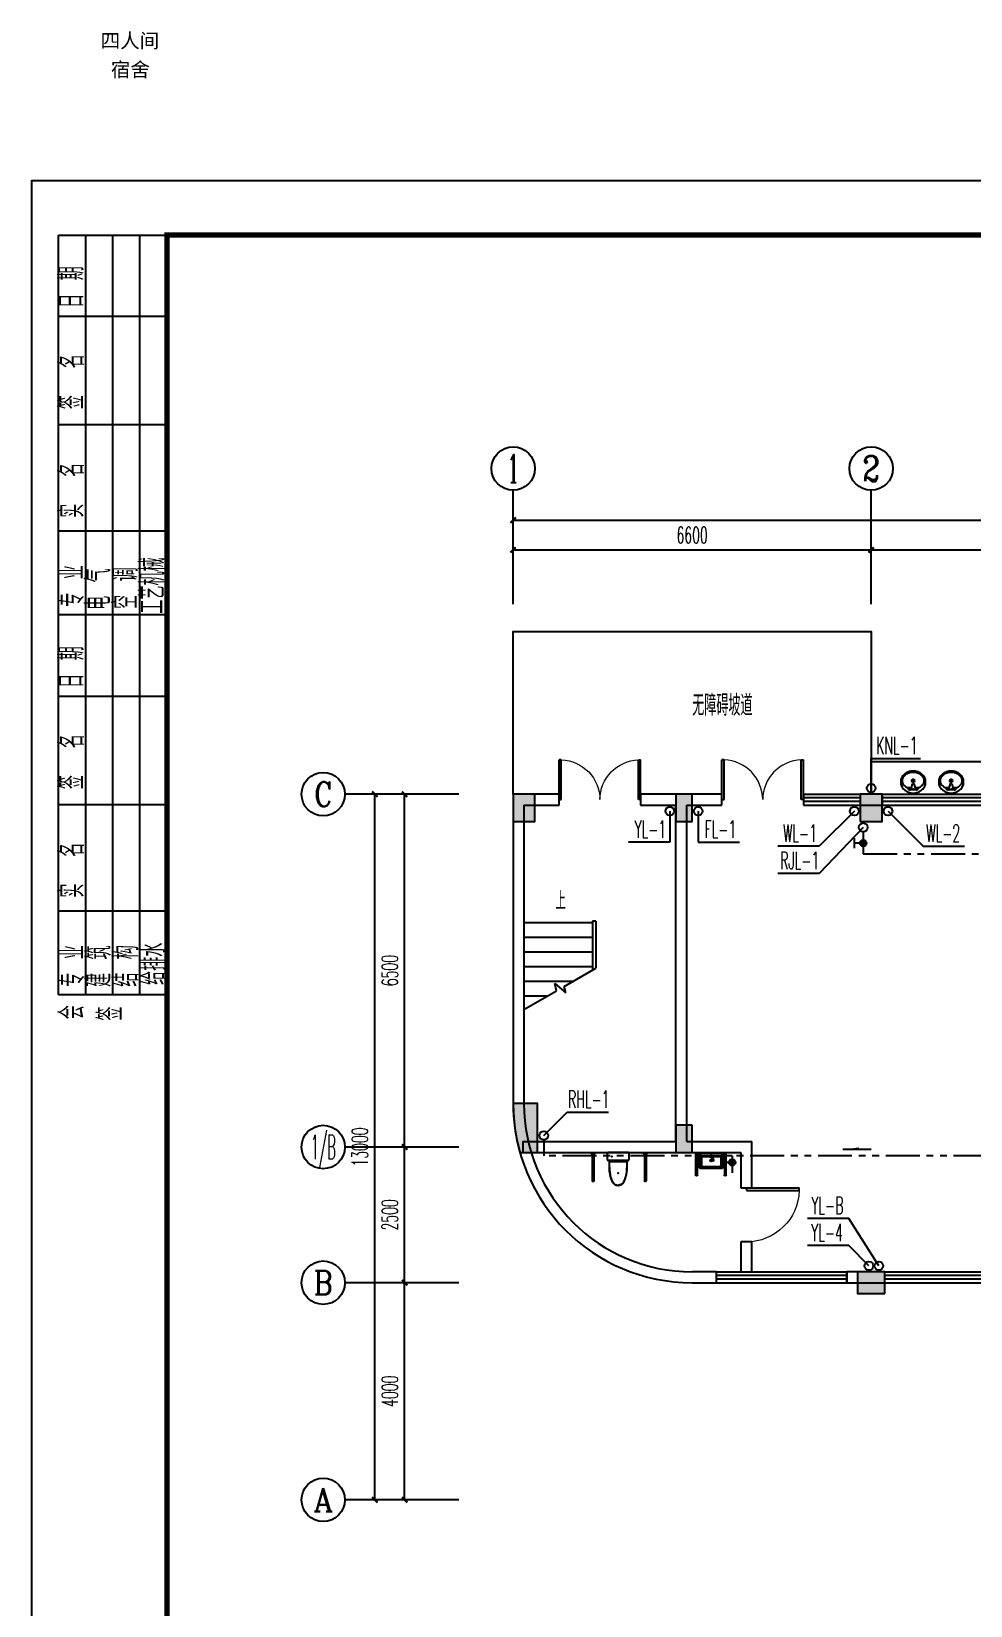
# Model space of a CAD drawing. Extents: x -1254782 to -617813, y -619975 to -323764.
# Drawn here: x -862996 to -845684, y -363878 to -334878 of the extents above; entities that cross this region are included whole.
import ezdxf
from ezdxf.enums import TextEntityAlignment as Align

# ---------------------------------------------------------------- set-up
doc = ezdxf.new("R2010")
doc.units = 0
doc.header["$LTSCALE"] = 1000
doc.header["$MEASUREMENT"] = 0
for name, pattern in [('CENTER', [2, 1.25, -0.25, 0.25, -0.25]), ('DASH', [0.35, 0.25, -0.1]), ('PHANTOM2', [1.25, 0.625, -0.125, 0.125, -0.125, 0.125, -0.125])]:
    doc.linetypes.add(name, pattern=pattern)
for name, color, linetype in [('4', 4, 'Continuous'), ('9', 9, 'Continuous'), ('A_EQPM_TACC(洁具)', 8, 'Continuous'), ('A_HDWR(配件)', 1, 'Continuous'), ('AXIS', 3, 'Continuous'), ('AXIS_TEXT', 7, 'Continuous'), ('DIM_SYMB', 3, 'Continuous'), ('K+T', 252, 'Continuous'), ('PIPE-给水', 1, 'Continuous'), ('PUB_TEXT', 7, 'Continuous'), ('PUB_TITLE', 4, 'Continuous'), ('STAIR', 2, 'Continuous'), ('TWT_LEAD', 3, 'Continuous'), ('TWT_SYMB', 3, 'Continuous'), ('VALVE_给水', 7, 'Continuous'), ('VPIPE-废水', 5, 'DASH'), ('VPIPE-污水', 5, 'DASH'), ('VPIPE-给水', 1, 'Continuous'), ('VPIPE-雨水', 222, 'DASH'), ('WALL', 7, 'Continuous'), ('WINDOW', 4, 'Continuous'), ('框', 130, 'Continuous')]:
    doc.layers.add(name, color=color, linetype=linetype)
doc.styles.add('_TCH_AXIS', font='COMPLEX', dxfattribs={"bigfont": 'GBCBIG'})
doc.styles.add('_TCH_DIM', font='SIMPLEX.shx', dxfattribs={"width": 0.8, "bigfont": 'GBCBIG.shx'})
doc.styles.add('_TCH_DIM_T3', font='SIMPLEX.shx', dxfattribs={"width": 0.564706, "bigfont": 'GBCBIG.shx'})
doc.styles.add('COMPLEX', font='COMPLEX')
doc.styles.add('图框', font='simsun_0.shx')
doc.styles.add('天正', font='SIMPLEX.shx', dxfattribs={"width": 0.7, "bigfont": 'HZTXT.shx'})
doc.dimstyles.new('_TCH_ARCH&&100', dxfattribs={"dimtxt": 297.5, "dimasz": 100, "dimexe": 250, "dimexo": 300, "dimgap": 126.25, "dimtad": 1, "dimdec": 0, "dimzin": 0, "dimdsep": 46, "dimtxsty": '_TCH_DIM_T3', "dimblk": 'ARCHTICK', "dimcen": 0.09, "dimclrt": 7, "dimazin": 2, "dimtfac": 1, "dimtdec": 0, "dimtix": 1, "dimtmove": 2, "dimatfit": 3, "dimfxl": 1, "dimtolj": 1, "dimtzin": 0, "dimarcsym": 0})

# ---------------------------------------------------------------- blocks, each defined once
blk = doc.blocks.new('A$C66D56BDA')
at = {"layer": '9'}
for points in [[(0, 100), (400, 100), (400, 600), (0, 600)], [(3300, 600), (3000, 600), (3000, 100), (3300, 100)], [(6400, 100), (6800, 100), (6800, 600), (6400, 600)], [(13400, 100), (13800, 100), (13800, 600), (13400, 600)], [(20400, 100), (20800, 100), (20800, 600), (20400, 600)], [(27400, 100), (27800, 100), (27800, 600), (27400, 600)], [(30300, 100), (30700, 100), (30700, 600), (30300, 600)], [(3300, -5500), (3000, -5500), (3000, -6000), (3300, -6000)], [(27850, -6000), (27850, -5700), (27350, -5700), (27350, -6000)], [(30700, -6000), (30700, -5700), (30200, -5700), (30200, -6000)], [(27850, -8400), (27850, -8050), (27350, -8050), (27350, -8400)], [(30700, -8400), (30700, -8050), (30200, -8050), (30200, -8400)], [(6850, -8600), (6850, -8200), (6350, -8200), (6350, -8600)], [(13850, -8600), (13850, -8200), (13350, -8200), (13350, -8600)], [(20850, -8600), (20850, -8200), (20350, -8200), (20350, -8600)]]:
    blk.add_hatch(color=256, dxfattribs=at).paths.add_polyline_path(points)
h = blk.add_hatch(color=256, dxfattribs=at)
edge = h.paths.add_edge_path()
edge.add_line((125, -6000), (448, -6000))
edge.add_line((448, -6000), (448, -5100))
edge.add_line((448, -5100), (0, -5100))
edge.add_arc((3300, -5100), 3300, 180, 195.8266)
at = {"layer": 'WALL'}
for points in [[(0, 100), (400, 100), (400, 600), (0, 600)], [(3300, 600), (3000, 600), (3000, 100), (3300, 100)], [(6400, 100), (6800, 100), (6800, 600), (6400, 600)], [(13400, 100), (13800, 100), (13800, 600), (13400, 600)], [(20400, 100), (20800, 100), (20800, 600), (20400, 600)], [(27400, 100), (27800, 100), (27800, 600), (27400, 600)], [(30300, 100), (30700, 100), (30700, 600), (30300, 600)], [(3300, -5500), (3000, -5500), (3000, -6000), (3300, -6000)], [(27850, -6000), (27850, -5700), (27350, -5700), (27350, -6000)], [(30700, -6000), (30700, -5700), (30200, -5700), (30200, -6000)], [(27850, -8400), (27850, -8050), (27350, -8050), (27350, -8400)], [(30700, -8400), (30700, -8050), (30200, -8050), (30200, -8400)], [(6850, -8600), (6850, -8200), (6350, -8200), (6350, -8600)], [(13850, -8600), (13850, -8200), (13350, -8200), (13350, -8600)], [(20850, -8600), (20850, -8200), (20350, -8200), (20350, -8600)]]:
    blk.add_lwpolyline(points, close=True, dxfattribs=at)
blk.add_lwpolyline([(125, -6000), (448, -6000), (448, -5100), (0, -5100, 0.069167), (125, -6000, -0.123047)], format="xyb", dxfattribs=at)
blk = doc.blocks.new('$lvtry$00000208')
at = {"color": 0, "ltscale": 100}
for p, q in [((200, -165, 0), (-200, -165, 0)), ((185, -192, 0), (-185, -192, 0))]:
    blk.add_line(p, q, dxfattribs=at)
at = {"elevation": 0}
blk.add_lwpolyline([(186, -199, -0.296302), (200, -165, 0.414214), (225, -140), (225, -25, 0.414214), (200, 0), (-200, 0, 0.414214), (-225, -25), (-225, -140, 0.413282), (-200, -165, -0.238932), (-185, -192), (-186, -208), (-186, -232), (-185, -282), (-184, -322), (-182, -348), (-180, -374), (-176, -409), (-172, -439), (-168, -459), (-163, -482), (-147, -538), (-129, -583, 0.10752), (-88, -643, 0.100512), (-43, -668), (0, -680), (35, -671), (67, -658), (94, -637), (115, -610), (132, -576), (145, -543), (159, -496), (177, -405), (179, -383), (182, -346), (185, -285)], format="xyb", close=True, dxfattribs=at)
blk.add_lwpolyline([(186, -202), (186, -199)], dxfattribs=at)
at = {"color": 0, "ltscale": 100}
for points in [[(-181, -191, 0), (-181, -230, 0), (-181, -261, 0), (-179, -322, 0), (-177, -353, 0), (-171, -414, 0), (-166, -444, 0), (-156, -490, 0), (-152, -505, 0), (-145, -528, 0), (-143, -535, 0), (-139, -546, 0), (-137, -550, 0), (-135, -558, 0), (-133, -562, 0), (-129, -573, 0), (-125, -580, 0), (-118, -594, 0), (-115, -601, 0), (-106, -614, 0), (-102, -620, 0), (-93, -632, 0), (-87, -637, 0), (-79, -644, 0), (-76, -646, 0), (-71, -650, 0), (-67, -652, 0), (-61, -655, 0), (-58, -657, 0), (-51, -660, 0), (-48, -661, 0), (-37, -665, 0), (-30, -667, 0), (-14, -671, 0), (-7, -673, 0), (1, -675, 0)], [(181, -191, 0), (181, -230, 0), (181, -261, 0), (179, -322, 0), (177, -353, 0), (171, -414, 0), (166, -444, 0), (156, -490, 0), (152, -505, 0), (145, -528, 0), (143, -535, 0), (139, -546, 0), (137, -550, 0), (135, -558, 0), (133, -562, 0), (129, -573, 0), (125, -580, 0), (118, -594, 0), (115, -601, 0), (106, -614, 0), (102, -620, 0), (93, -632, 0), (87, -637, 0), (79, -644, 0), (76, -646, 0), (71, -650, 0), (67, -652, 0), (61, -655, 0), (58, -657, 0), (51, -660, 0), (48, -661, 0), (37, -665, 0), (30, -667, 0), (14, -671, 0), (7, -673, 0), (-1, -675, 0)]]:
    blk.add_open_spline(points, degree=3, knots=[0, 0, 0, 0, 92.762674, 92.762674, 185.525347, 185.525347, 278.288021, 278.288021, 324.669358, 324.669358, 347.860026, 347.860026, 359.45536, 359.45536, 371.050694, 371.050694, 394.241363, 394.241363, 417.432031, 417.432031, 440.6227, 440.6227, 463.813368, 463.813368, 475.408702, 475.408702, 487.004036, 487.004036, 498.599371, 498.599371, 510.194705, 510.194705, 533.385373, 533.385373, 556.576042, 556.576042, 556.576042, 556.576042], dxfattribs=at)
at = {"color": 0}
for p in [(-129, -83, 0), (-1, -421, 0)]:
    blk.add_point(p, dxfattribs=at)
blk = doc.blocks.new('A$C28C46A41')
at = {"layer": 'A_EQPM_TACC(洁具)'}
for p, q in [((17, -25), (523, -25)), ((17, -55), (523, -55)), ((17, -988), (523, -988)), ((17, -1018), (523, -1018))]:
    blk.add_line(p, q, dxfattribs=at)
for points in [[(0, -8), (17, -8), (17, -72), (0, -72)], [(0, -970), (17, -970), (17, -1035), (0, -1035)]]:
    blk.add_lwpolyline(points, dxfattribs=at)
for centre in [(523, -40), (523, -1003)]:
    blk.add_arc(centre, 15, 270, 90.0004, dxfattribs=at)
at = {"layer": 'A_EQPM_TACC(洁具)', "xscale": -0.9000000000000001, "yscale": 0.9000000000000001, "zscale": 0.9000000000000005, "rotation": 90}
blk.add_blockref('$lvtry$00000208', (0, -502, 0), dxfattribs=at)
blk = doc.blocks.new('wsac')
at = {"layer": 'A_EQPM_TACC(洁具)'}
for p, q in [((3654750, 3565872), (3654750, 3565719)), ((3654908, 3565888), (3654767, 3565888)), ((3654915, 3565916), (3654905, 3565877)), ((3654917, 3565874), (3654905, 3565877)), ((3654915, 3565916), (3654928, 3565912)), ((3654928, 3565912), (3654917, 3565874)), ((3654930, 3565888), (3654921, 3565888)), ((3654926, 3565900), (3654962, 3565806)), ((3654938, 3565905), (3654975, 3565811)), ((3655091, 3565888), (3654945, 3565888)), ((3655107, 3565872), (3655107, 3565719)), ((3655091, 3565703), (3654767, 3565703)), ((3654975, 3565811), (3654962, 3565806))]:
    blk.add_line(p, q, dxfattribs=at)
for points in [[(3654731, 3565968), (3655125, 3565968, -0.414214), (3655141, 3565952), (3655141, 3565688, -0.414214), (3655125, 3565672), (3654731, 3565672, -0.414214), (3654715, 3565688), (3654715, 3565952, -0.414214)], [(3654730, 3565701), (3654730, 3565939, -0.414214), (3654747, 3565955), (3655111, 3565955, -0.414214), (3655127, 3565939), (3655127, 3565701, -0.414214), (3655111, 3565685), (3654747, 3565685, -0.414214)]]:
    blk.add_lwpolyline(points, format="xyb", close=True, dxfattribs=at)
for radius in [19.6, 15.6]:
    blk.add_circle((3654929, 3565819), radius, dxfattribs=at)
for centre, radius, start, end in [((3654767, 3565872), 16.4, 90, 180), ((3654928, 3565912), 12.9, 254.4287, 164.4287), ((3655091, 3565872), 16.4, 0, 90), ((3654767, 3565719), 16.4, 180, 270), ((3655091, 3565719), 16.4, 270, 0)]:
    blk.add_arc(centre, radius, start, end, dxfattribs=at)
for p in [(3654928, 3565912), (3654929, 3565819)]:
    blk.add_point(p, dxfattribs=at)
blk = doc.blocks.new('A$C4E285741')
at = {"layer": 'A_EQPM_TACC(洁具)'}
for points in [[(0, 837), (414, 837)], [(414, 803), (0, 803)], [(0, 307), (414, 307)], [(414, 274), (0, 274)]]:
    blk.add_lwpolyline(points, dxfattribs=at)
for centre in [(413, 820), (413, 291)]:
    blk.add_arc(centre, 16.7, 271.7291, 88.2709, dxfattribs=at)
at = {"layer": 'A_HDWR(配件)', "xscale": -1, "rotation": 90}
blk.add_blockref('wsac', (3565968, 3655479), dxfattribs=at)
blk = doc.blocks.new('$DorLib2D$00000002')
for p, q in [((-0.5, 0), (-0.5, 0.4875)), ((-0.475, 0.4875), (-0.5, 0.4875)), ((-0.475, 0), (-0.475, 0.4875)), ((0.475, 0), (0.475, 0.4875)), ((0.475, 0.4875), (0.5, 0.4875)), ((0.5, 0), (0.5, 0.4875)), ((-0.5, 0), (-0.475, 0)), ((0.5, 0), (0.475, 0))]:
    blk.add_line(p, q)
at = {"lineweight": 13}
for centre, start, end in [((-0.4875, 0), 0, 88.53072), ((0.4875, 0), 91.46928, 180)]:
    blk.add_arc(centre, 0.4875, start, end, dxfattribs=at)
blk = doc.blocks.new('$TCHSYS$WIN2D')
for p, q in [((-0.5, 0.5), (0.5, 0.5)), ((-0.5, 0.5), (-0.5, -0.5)), ((0.5, 0.5), (0.5, -0.5)), ((0.5, 0.1667), (-0.5, 0.1667)), ((0.5, -0.1667), (-0.5, -0.1667)), ((-0.5, -0.5), (0.5, -0.5))]:
    blk.add_line(p, q)
blk = doc.blocks.new('_ArchTick')
at = {"color": 0, "linetype": 'ByBlock', "const_width": 0.4}
blk.add_lwpolyline([(-0.5, -0.5), (0.5, 0.5)], dxfattribs=at)
blk = doc.blocks.new('*D270')
at = {"layer": 'AXIS', "color": 0, "lineweight": -2, "transparency": 16777216}
for p, q in [((3900, 22200), (3900, 23700)), ((34600, 22200), (34600, 23700)), ((3900, 23450), (34600, 23450))]:
    blk.add_line(p, q, dxfattribs=at)
at = {"layer": 'Defpoints', "color": 0, "transparency": 16777216}
for p in [(34600, 23450), (3900, 21900), (34600, 21900)]:
    blk.add_point(p, dxfattribs=at)
at = {"layer": 'AXIS', "color": 0, "lineweight": -2, "transparency": 16777216, "xscale": 100, "yscale": 100, "zscale": 100, "rotation": 180}
blk.add_blockref('_ArchTick', (3900, 23450), dxfattribs=at)
at = {"layer": 'AXIS', "color": 0, "lineweight": -2, "transparency": 16777216, "xscale": 100, "yscale": 100, "zscale": 100}
blk.add_blockref('_ArchTick', (34600, 23450), dxfattribs=at)
at = {"layer": 'AXIS', "color": 7, "transparency": 16777216, "insert": (19250, 23725), "char_height": 297.5, "attachment_point": 5, "style": '_TCH_DIM_T3'}
blk.add_mtext('\\A1;30700', dxfattribs=at)
blk = doc.blocks.new('*D271')
at = {"layer": 'AXIS', "color": 0, "lineweight": -2, "transparency": 16777216}
for p, q in [((3900, 22200), (3900, 23150)), ((10500, 22200), (10500, 23150)), ((3900, 22900), (10500, 22900))]:
    blk.add_line(p, q, dxfattribs=at)
at = {"layer": 'Defpoints', "color": 0, "transparency": 16777216}
for p in [(10500, 22900), (3900, 21900), (10500, 21900)]:
    blk.add_point(p, dxfattribs=at)
at = {"layer": 'AXIS', "color": 0, "lineweight": -2, "transparency": 16777216, "xscale": 100, "yscale": 100, "zscale": 100, "rotation": 180}
blk.add_blockref('_ArchTick', (3900, 22900), dxfattribs=at)
at = {"layer": 'AXIS', "color": 0, "lineweight": -2, "transparency": 16777216, "xscale": 100, "yscale": 100, "zscale": 100}
blk.add_blockref('_ArchTick', (10500, 22900), dxfattribs=at)
at = {"layer": 'AXIS', "color": 7, "transparency": 16777216, "insert": (7200, 23175), "char_height": 297.5, "attachment_point": 5, "style": '_TCH_DIM_T3'}
blk.add_mtext('\\A1;6600', dxfattribs=at)
blk = doc.blocks.new('*D272')
at = {"layer": 'AXIS', "color": 0, "lineweight": -2, "transparency": 16777216}
for p, q in [((10500, 22200), (10500, 23150)), ((17500, 22200), (17500, 23150)), ((10500, 22900), (17500, 22900))]:
    blk.add_line(p, q, dxfattribs=at)
at = {"layer": 'Defpoints', "color": 0, "transparency": 16777216}
for p in [(17500, 22900), (10500, 21900), (17500, 21900)]:
    blk.add_point(p, dxfattribs=at)
at = {"layer": 'AXIS', "color": 0, "lineweight": -2, "transparency": 16777216, "xscale": 100, "yscale": 100, "zscale": 100, "rotation": 180}
blk.add_blockref('_ArchTick', (10500, 22900), dxfattribs=at)
at = {"layer": 'AXIS', "color": 0, "lineweight": -2, "transparency": 16777216, "xscale": 100, "yscale": 100, "zscale": 100}
blk.add_blockref('_ArchTick', (17500, 22900), dxfattribs=at)
at = {"layer": 'AXIS', "color": 7, "transparency": 16777216, "insert": (14000, 23175), "char_height": 297.5, "attachment_point": 5, "style": '_TCH_DIM_T3'}
blk.add_mtext('\\A1;7000', dxfattribs=at)
blk = doc.blocks.new('_AXISO')
blk.add_circle((0, 0), 0.5)
at = {"layer": 'AXIS_TEXT', "style": 'COMPLEX', "width": 1.041667}
blk.add_attdef('A', text='', height=0.56, dxfattribs=at).set_placement((-0.25, -0.28), (0.25, -0.28), align=Align.FIT)
blk = doc.blocks.new('*D276')
at = {"layer": 'AXIS', "color": 0, "lineweight": -2, "transparency": 16777216}
for p, q in [((2600, 18400), (1100, 18400)), ((1350, 5400), (1350, 18400)), ((2600, 5400), (1100, 5400))]:
    blk.add_line(p, q, dxfattribs=at)
at = {"layer": 'Defpoints', "color": 0, "transparency": 16777216}
for p in [(1350, 18400), (2900, 18400), (2900, 5400)]:
    blk.add_point(p, dxfattribs=at)
at = {"layer": 'AXIS', "color": 0, "lineweight": -2, "transparency": 16777216, "xscale": 100, "yscale": 100, "zscale": 100}
for p, rotation in [((1350, 18400), 90), ((1350, 5400), 270)]:
    blk.add_blockref('_ArchTick', p, dxfattribs=dict(at, rotation=rotation))
at = {"layer": 'AXIS', "color": 7, "transparency": 16777216, "insert": (1075, 11900), "char_height": 297.5, "attachment_point": 5, "rotation": 90, "style": '_TCH_DIM_T3'}
blk.add_mtext('\\A1;13000', dxfattribs=at)
blk = doc.blocks.new('*D277')
at = {"layer": 'AXIS', "color": 0, "lineweight": -2, "transparency": 16777216}
for p, q in [((2600, 9400), (1650, 9400)), ((1900, 5400), (1900, 9400)), ((2600, 5400), (1650, 5400))]:
    blk.add_line(p, q, dxfattribs=at)
at = {"layer": 'Defpoints', "color": 0, "transparency": 16777216}
for p in [(1900, 9400), (2900, 9400), (2900, 5400)]:
    blk.add_point(p, dxfattribs=at)
at = {"layer": 'AXIS', "color": 0, "lineweight": -2, "transparency": 16777216, "xscale": 100, "yscale": 100, "zscale": 100}
for p, rotation in [((1900, 9400), 90), ((1900, 5400), 270)]:
    blk.add_blockref('_ArchTick', p, dxfattribs=dict(at, rotation=rotation))
at = {"layer": 'AXIS', "color": 7, "transparency": 16777216, "insert": (1625, 7400), "char_height": 297.5, "attachment_point": 5, "rotation": 90, "style": '_TCH_DIM_T3'}
blk.add_mtext('\\A1;4000', dxfattribs=at)
blk = doc.blocks.new('*D278')
at = {"layer": 'AXIS', "color": 0, "lineweight": -2, "transparency": 16777216}
for p, q in [((2600, 11900), (1650, 11900)), ((1900, 9400), (1900, 11900)), ((2600, 9400), (1650, 9400))]:
    blk.add_line(p, q, dxfattribs=at)
at = {"layer": 'Defpoints', "color": 0, "transparency": 16777216}
for p in [(1900, 11900), (2900, 11900), (2900, 9400)]:
    blk.add_point(p, dxfattribs=at)
at = {"layer": 'AXIS', "color": 0, "lineweight": -2, "transparency": 16777216, "xscale": 100, "yscale": 100, "zscale": 100}
for p, rotation in [((1900, 11900), 90), ((1900, 9400), 270)]:
    blk.add_blockref('_ArchTick', p, dxfattribs=dict(at, rotation=rotation))
at = {"layer": 'AXIS', "color": 7, "transparency": 16777216, "insert": (1625, 10650), "char_height": 297.5, "attachment_point": 5, "rotation": 90, "style": '_TCH_DIM_T3'}
blk.add_mtext('\\A1;2500', dxfattribs=at)
blk = doc.blocks.new('*D279')
at = {"layer": 'AXIS', "color": 0, "lineweight": -2, "transparency": 16777216}
for p, q in [((2600, 18400), (1650, 18400)), ((1900, 11900), (1900, 18400)), ((2600, 11900), (1650, 11900))]:
    blk.add_line(p, q, dxfattribs=at)
at = {"layer": 'Defpoints', "color": 0, "transparency": 16777216}
for p in [(1900, 18400), (2900, 18400), (2900, 11900)]:
    blk.add_point(p, dxfattribs=at)
at = {"layer": 'AXIS', "color": 0, "lineweight": -2, "transparency": 16777216, "xscale": 100, "yscale": 100, "zscale": 100}
for p, rotation in [((1900, 18400), 90), ((1900, 11900), 270)]:
    blk.add_blockref('_ArchTick', p, dxfattribs=dict(at, rotation=rotation))
at = {"layer": 'AXIS', "color": 7, "transparency": 16777216, "insert": (1625, 15150), "char_height": 297.5, "attachment_point": 5, "rotation": 90, "style": '_TCH_DIM_T3'}
blk.add_mtext('\\A1;6500', dxfattribs=at)
blk = doc.blocks.new('$lvtry$00000179')
at = {"color": 0, "linetype": 'ByBlock'}
for p, q in [((-32, -102), (-92, -102)), ((-13, -178), (-40, -70)), ((35, -64), (-35, -64)), ((13, -178), (-13, -178)), ((40, -70), (13, -178)), ((92, -102), (32, -102))]:
    blk.add_line(p, q, dxfattribs=at)
blk.add_lwpolyline([(0, -406, 0.088425), (89, -391, 0.093738), (162, -347, 0.102376), (212, -280, 0.10945), (229, -203, 0.109452), (212, -127, 0.102376), (162, -60, 0.093738), (89, -16, 0.088423), (0, 0, 0.088427), (-89, -16, 0.093738), (-162, -60, 0.102376), (-212, -127, 0.109452), (-229, -203, 0.109451), (-212, -280, 0.102376), (-162, -347, 0.093738), (-89, -391, 0.088425)], format="xyb", close=True, dxfattribs=at)
for centre, radius in [((-64, -76), 20.4), ((-64, -76), 15.4), ((0, -229), 25.4), ((63, -76), 20.4), ((63, -76), 15.4)]:
    blk.add_circle(centre, radius, dxfattribs=at)
for centre, radius, start, end in [((-88, -229), 116, 151.0888, 180), ((-88, -229), 116, 180, 208.9112), ((-45, -252), 164, 126.8699, 151.0888), ((-45, -205), 164, 208.9112, 233.1301), ((-18, -288), 210, 123.9045, 126.8699), ((-92, -178), 76.2, 90, 123.9045), ((-35, -68), 5, 90, 194.0362), ((35, -68), 5, 345.9638, 90), ((92, -178), 76.2, 57.7402, 90), ((45, -252), 164, 28.9112, 57.7402), ((45, -205), 164, 306.8699, 331.0888), ((88, -229), 116, 0, 28.9112), ((88, -229), 116, 331.0888, 0), ((-18, -169), 210, 233.1301, 252.7421), ((0, -111), 270, 252.7421, 270), ((0, -111), 270, 270, 287.2579), ((18, -169), 210, 287.2579, 306.8699)]:
    blk.add_arc(centre, radius, start, end, dxfattribs=at)
at = {"color": 0}
for p in [(0, -76), (0, -229)]:
    blk.add_point(p, dxfattribs=at)
blk = doc.blocks.new('$DorLib2D$00000001')
for p, q in [((0.45, 0.975), (0.5, 0.975)), ((0.45, 0), (0.45, 0.975)), ((0.5, 0), (0.5, 0.975)), ((0.5, 0), (0.45, 0))]:
    blk.add_line(p, q)
at = {"lineweight": 13}
blk.add_arc((0.475, 0), 0.975, 91.4693, 180, dxfattribs=at)
blk = doc.blocks.new('A$C29A34EED')
at = {"layer": '框'}
for p, q in [((0, 461), (0, 14461)), ((0, 14461), (2000, 14461)), ((500, 461), (500, 14461)), ((1000, 461), (1000, 14461)), ((1500, 461), (1500, 14461)), ((2000, 461), (2000, 14461)), ((2000, 12961), (0, 12961)), ((2000, 10961), (0, 10961)), ((2000, 9005), (0, 9005)), ((2000, 7461), (0, 7461)), ((2000, 5961), (0, 5961)), ((2000, 3961), (0, 3961)), ((2000, 2005), (0, 2005)), ((2000, 461), (0, 461))]:
    blk.add_line(p, q, dxfattribs=at)
at = {"layer": '框', "style": '_TCH_DIM', "width": 0.8}
for s, p in [('日 期', (462, 13120)), ('签  名', (466, 11253)), ('实  名', (466, 9253)), ('工艺机械', (1953, 7486)), ('专 业', (472, 7613)), ('电 气', (957, 7555)), ('空 调', (1460, 7573)), ('日 期', (462, 6120)), ('签  名', (466, 4253)), ('实  名', (466, 2253)), ('专 业', (480, 613)), ('建 筑', (967, 607)), ('结 构', (1470, 612)), ('给排水', (1970, 645)), ('会', (470, 12)), ('签', (1174, -12))]:
    blk.add_text(s, height=450, rotation=90, dxfattribs=at).set_placement(p)
blk = doc.blocks.new('A$C7517252D')
at = {"layer": '4'}
blk.add_blockref('A$C29A34EED', (0, 26072), dxfattribs=at)
blk = doc.blocks.new('$VALVE$00000497')
for p, q in [((78, 138), (-78, 138)), ((0, 50), (0, 138))]:
    blk.add_line(p, q)
at = {"const_width": 49.6}
blk.add_lwpolyline([(25, 0, 1), (-25, 0, 1)], format="xyb", close=True, dxfattribs=at)
blk.add_circle((0, 0), 50)
blk = doc.blocks.new('A$C183D7180')
at = {"layer": '4'}
blk.add_lwpolyline([(3900, 18400), (3900, 21400), (10500, 21400), (10500, 18400)], dxfattribs=at)
at = {"layer": 'AXIS'}
for p, q in [((3900, 21900), (3900, 24000)), ((10500, 21900), (10500, 24000)), ((2900, 18400), (800, 18400)), ((2900, 11900), (800, 11900)), ((2900, 9400), (800, 9400)), ((2900, 5400), (800, 5400))]:
    blk.add_line(p, q, dxfattribs=at)
at = {"layer": 'DIM_SYMB'}
blk.add_lwpolyline([(4762.5, 16165, 0, 0, 0), (4762.5, 15250, 80, 0, 0), (4762.5, 14950, 0, 0, 0)], format="xyseb", dxfattribs=at)
at = {"layer": 'K+T'}
blk.add_lwpolyline([(10500, 18400), (10500, 19000), (17500, 19000), (17500, 18400)], dxfattribs=at)
at = {"layer": 'STAIR'}
for p, q in [((4100, 16030), (4100, 14432.5)), ((5365, 16030), (4100, 16030)), ((5365, 16060), (5365, 15162.9)), ((5425, 16060), (5365, 16060)), ((5425, 16060), (5425, 15197.5)), ((5425, 16030), (5425, 15197.5)), ((5365, 15760), (4100, 15760)), ((5365, 15490), (4100, 15490)), ((5365, 15220), (4100, 15220)), ((4840.3, 14859.9), (5425, 15197.5)), ((4996.3, 14950), (4100, 14950)), ((4702, 14780.1), (4667, 14910.5)), ((4667, 14910.5), (4873.1, 14737.6)), ((4873.1, 14737.6), (4840.3, 14859.9)), ((4100, 14432.5), (4702, 14780.1)), ((4528.7, 14680), (4100, 14680))]:
    blk.add_line(p, q, dxfattribs=at)
at = {"layer": 'WALL'}
for p, q in [((3900, 18400), (3900, 12700)), ((4750, 18400), (3900, 18400)), ((4750, 18200), (4750, 18400)), ((7000, 18400), (6250, 18400)), ((6250, 18400), (6250, 18200)), ((7750, 18400), (7000, 18400)), ((7750, 18200), (7750, 18400)), ((10700, 18400), (10300, 18400)), ((10300, 18400), (10300, 18200)), ((10700, 18200), (10700, 18400)), ((4100, 18200), (4100, 12700)), ((4100, 18200), (4750, 18200)), ((6250, 18200), (6900, 18200)), ((6900, 12000), (6900, 18200)), ((7100, 18200), (7750, 18200)), ((7100, 12000), (7100, 18200)), ((10300, 18200), (10700, 18200)), ((4077.5, 12000), (6900, 12000)), ((4077.5, 12000), (4077.5, 11800)), ((7100, 12000), (8300, 12000)), ((8300, 11150), (8300, 12000)), ((4077.5, 11800), (7000, 11800)), ((7000, 11800), (8100, 11800)), ((8100, 11800), (8100, 11150)), ((8100, 11150), (8300, 11150)), ((8300, 10150), (8100, 10150)), ((8100, 10150), (8100, 9600)), ((8300, 9600), (8300, 10150)), ((7650, 9600), (7200, 9600)), ((7650, 9400), (7650, 9600)), ((8100, 9600), (8300, 9600)), ((10750, 9600), (10050, 9600)), ((10050, 9600), (10050, 9400)), ((10750, 9400), (10750, 9600)), ((7200, 9400), (7650, 9400)), ((10050, 9400), (10750, 9400))]:
    blk.add_line(p, q, dxfattribs=at)
for radius in [3300, 3100]:
    blk.add_arc((7200, 12700), radius, 180, 270, dxfattribs=at)
blk.add_blockref('A$C66D56BDA', (3900, 17800))
at = {"layer": 'A_EQPM_TACC(洁具)', "xscale": -1, "rotation": 90}
for name, p in [('A$C28C46A41', (5332.8, 11800)), ('A$C4E285741', (8100.8, 11800))]:
    blk.add_blockref(name, p, dxfattribs=at)
at = {"layer": 'AXIS'}
ref = blk.add_blockref('_AXISO', (3900, 24400), dxfattribs=dict(at, xscale=800, yscale=800, zscale=800))
ref.add_attrib('A', '1', dxfattribs={"layer": 'AXIS_TEXT', "height": 514.7, "style": '_TCH_AXIS'}).set_placement((3789.7, 24142.6), (4010.3, 24142.6), align=Align.FIT)
ref = blk.add_blockref('_AXISO', (10500, 24400), dxfattribs=dict(at, xscale=800, yscale=800, zscale=800))
ref.add_attrib('A', '2', dxfattribs={"layer": 'AXIS_TEXT', "height": 465.9, "style": '_TCH_AXIS'}).set_placement((10344.7, 24167), (10655.3, 24167), align=Align.FIT)
ref = blk.add_blockref('_AXISO', (400, 18400), dxfattribs=dict(at, xscale=800, yscale=800, zscale=800))
ref.add_attrib('A', 'C', dxfattribs={"layer": 'AXIS_TEXT', "height": 455.7, "style": '_TCH_AXIS'}).set_placement((237.3, 18172.2), (562.7, 18172.2), align=Align.FIT)
ref = blk.add_blockref('_AXISO', (400, 11900), dxfattribs=dict(at, xscale=800, yscale=800, zscale=800))
ref.add_attrib('A', '1/B', dxfattribs={"layer": 'AXIS_TEXT', "height": 452.55, "style": '_TCH_AXIS', "width": 0.388889}).set_placement((173.7, 11673.7), (626.3, 11673.7), align=Align.FIT)
ref = blk.add_blockref('_AXISO', (400, 9400), dxfattribs=dict(at, xscale=800, yscale=800, zscale=800))
ref.add_attrib('A', 'B', dxfattribs={"layer": 'AXIS_TEXT', "height": 435.3, "style": '_TCH_AXIS'}).set_placement((223.8, 9182.4), (576.2, 9182.4), align=Align.FIT)
ref = blk.add_blockref('_AXISO', (400, 5400), dxfattribs=dict(at, xscale=800, yscale=800, zscale=800))
ref.add_attrib('A', 'A', dxfattribs={"layer": 'AXIS_TEXT', "height": 425.2, "style": '_TCH_AXIS'}).set_placement((217.8, 5187.4), (582.2, 5187.4), align=Align.FIT)
at = {"layer": 'K+T', "rotation": 180}
for p in [(11274.6, 18420), (11974.6, 18420)]:
    blk.add_blockref('$lvtry$00000179', p, dxfattribs=at)
at = {"layer": 'WINDOW'}
for name, p, xscale, yscale, zscale in [('$DorLib2D$00000002', (5500, 18300), -1500, 1500, -1500), ('$DorLib2D$00000002', (8500, 18300), 1500, 1500, 1500), ('$TCHSYS$WIN2D', (9775, 18300), 1050, 200, 1050), ('$TCHSYS$WIN2D', (14000, 18300), 6600, 200, 6600), ('$TCHSYS$WIN2D', (8850, 9500), 2400, -200, 2400), ('$TCHSYS$WIN2D', (12750, 9500), 4000, -200, 4000)]:
    blk.add_blockref(name, p, dxfattribs=dict(at, xscale=xscale, yscale=yscale, zscale=zscale))
at = {"layer": 'WINDOW', "xscale": 1000, "yscale": -1000, "zscale": 1000, "rotation": 90}
blk.add_blockref('$DorLib2D$00000001', (8200, 10650), dxfattribs=at)
at = {"layer": 'DIM_SYMB', "color": 7, "style": '_TCH_DIM', "width": 0.8}
blk.add_text('上', height=337.6, dxfattribs=at).set_placement((4679.1, 16270))
at = {"layer": 'PUB_TEXT', "style": '_TCH_DIM', "width": 0.8}
blk.add_text('无障碍坡道', height=385.82, dxfattribs=at).set_placement((7201.8, 19845.7))
at = {"layer": 'AXIS'}
for p1, p2, distance, picture, middle in [((3900, 21900), (34600, 21900), 1550, '*D270', (19250, 23725)), ((3900, 21900), (10500, 21900), 1000, '*D271', (7200, 23175)), ((10500, 21900), (17500, 21900), 1000, '*D272', (14000, 23175)), ((2900, 5400), (2900, 18400), 1550, '*D276', (1075, 11900)), ((2900, 11900), (2900, 18400), 1000, '*D279', (1625, 15150)), ((2900, 9400), (2900, 11900), 1000, '*D278', (1625, 10650)), ((2900, 5400), (2900, 9400), 1000, '*D277', (1625, 7400))]:
    dim = blk.add_aligned_dim(p1=p1, p2=p2, distance=distance, dimstyle='_TCH_ARCH&&100', dxfattribs=at)
    dim.commit()
    dim.dimension.update_dxf_attribs({"geometry": picture, "text_midpoint": middle})

msp = doc.modelspace()

# ---------------------------------------------------------------- hatches: boundary and pattern name
at = {"layer": 'TWT_SYMB'}
msp.add_hatch(color=256, dxfattribs=at).paths.add_polyline_path([(-848041.1, -355478.5), (-847741.1, -355478.5), (-847741.1, -355438.5)])

# ---------------------------------------------------------------- linework, layer by layer
at = {"layer": 'PIPE-给水', "color": 4, "linetype": 'Continuous'}
for p, q in [((-847660.8, -349621), (-847660.8, -350026.4)), ((-850078.6, -355590.4), (-850078.6, -355905.6))]:
    msp.add_line(p, q, dxfattribs=at)
at = {"layer": 'PIPE-给水', "color": 4, "linetype": 'PHANTOM2'}
for p, q in [((-847660.8, -350026.4), (-840660.8, -350026.4)), ((-850078.6, -355590.4), (-853552, -355590.4)), ((-830370.7, -355590.4), (-850078.6, -355590.4))]:
    msp.add_line(p, q, dxfattribs=at)
at = {"layer": 'PIPE-给水', "color": 4, "linetype": 'CENTER', "ltscale": 0.8}
msp.add_line((-853552, -355300.4), (-853552, -355590.4), dxfattribs=at)
at = {"layer": 'PUB_TITLE'}
msp.add_lwpolyline([(-862995.5, -379628.7), (-803595.5, -379628.7), (-803595.5, -337628.7), (-862995.5, -337628.7)], close=True, dxfattribs=at)
at = {"layer": 'PUB_TITLE', "const_width": 100}
msp.add_lwpolyline([(-860495.5, -378628.7), (-804595.5, -378628.7), (-804595.5, -338628.7), (-860495.5, -338628.7)], close=True, dxfattribs=at)
at = {"layer": 'TWT_LEAD'}
for p, q in [((-847515.8, -348820.7), (-847515.8, -348271.1)), ((-847515.8, -348271.1), (-846604.9, -348271.1)), ((-851226.1, -349241), (-851226.1, -349814.8)), ((-850703.9, -349241), (-850703.9, -349814.8)), ((-847826.1, -349241), (-848472.5, -349890.9)), ((-847205.5, -349241), (-846559.1, -349890.9)), ((-847660.8, -349541), (-848472.5, -350390.9)), ((-851226.1, -349814.8), (-851987, -349814.8)), ((-850703.9, -349814.8), (-849943, -349814.8)), ((-848472.5, -349890.9), (-849233.4, -349890.9)), ((-846559.1, -349890.9), (-845798.1, -349890.9)), ((-848472.5, -350390.9), (-849233.4, -350390.9)), ((-853552, -355220.4), (-853120.7, -354789)), ((-853120.7, -354789), (-852359.8, -354789)), ((-847930.2, -356746.3), (-848691.1, -356746.3)), ((-847376.1, -357620.4), (-847930.2, -356746.3)), ((-847930.2, -357246.3), (-848691.1, -357246.3)), ((-847556.1, -357620.4), (-847930.2, -357246.3))]:
    msp.add_line(p, q, dxfattribs=at)
at = {"layer": 'TWT_SYMB'}
msp.add_lwpolyline([(-847513.8, -355478.5), (-848041.1, -355478.5)], dxfattribs=at)
at = {"layer": 'VPIPE-废水', "linetype": 'Continuous'}
msp.add_circle((-850705.5, -349242.6), 80, dxfattribs=at)
at = {"layer": 'VPIPE-污水', "linetype": 'Continuous'}
for centre in [(-847826.1, -349241), (-847205.5, -349241)]:
    msp.add_circle(centre, 80, dxfattribs=at)
at = {"layer": 'VPIPE-给水', "linetype": 'Continuous'}
msp.add_circle((-847660.8, -349541), 80, dxfattribs=at)
at = {"layer": 'VPIPE-给水', "color": 4, "linetype": 'Continuous'}
msp.add_circle((-853552, -355220.4), 80, dxfattribs=at)
at = {"layer": 'VPIPE-雨水', "linetype": 'Continuous'}
for centre in [(-847515.8, -348820.7), (-851226.1, -349241), (-847556.1, -357620.4), (-847376.1, -357620.4)]:
    msp.add_circle(centre, 80, dxfattribs=at)

# ---------------------------------------------------------------- block references
at = {"layer": '4'}
msp.add_blockref('A$C7517252D', (-862495.5, -379161.3), dxfattribs=at)
at = {"layer": '9'}
msp.add_blockref('A$C183D7180', (-858015.8, -367330.7), dxfattribs=at)
at = {"layer": 'VALVE_给水', "xscale": -1.199999999999999, "yscale": -1.199999999999999, "zscale": 1.199999999999999, "rotation": 270}
for p in [(-847660.8, -349833.8), (-850078.6, -355713)]:
    msp.add_blockref('$VALVE$00000497', p, dxfattribs=at)

# ---------------------------------------------------------------- texts
at = {"layer": 'PUB_TEXT', "style": '图框'}
for s, p in [('四人间', (-861721.2, -335179.9)), ('宿舍', (-861532.7, -335713))]:
    msp.add_text(s, height=264.35, dxfattribs=at).set_placement(p)
at = {"layer": 'TWT_LEAD', "color": 7, "style": '天正', "width": 0.525}
for s, p in [('KNL-1', (-847424.3, -348191.1)), ('YL-1', (-851878.6, -349734.8)), ('FL-1', (-850587.4, -349734.8)), ('WL-1', (-849141, -349810.9)), ('WL-2', (-846502.6, -349810.9)), ('RJL-1', (-849193, -350310.9)), ('RHL-1', (-853104.2, -354709)), ('YL-B', (-848618.6, -356666.3)), ('YL-4', (-848622.6, -357166.3))]:
    msp.add_text(s, height=320, dxfattribs=at).set_placement(p)

doc.saveas('drawing.dxf')
